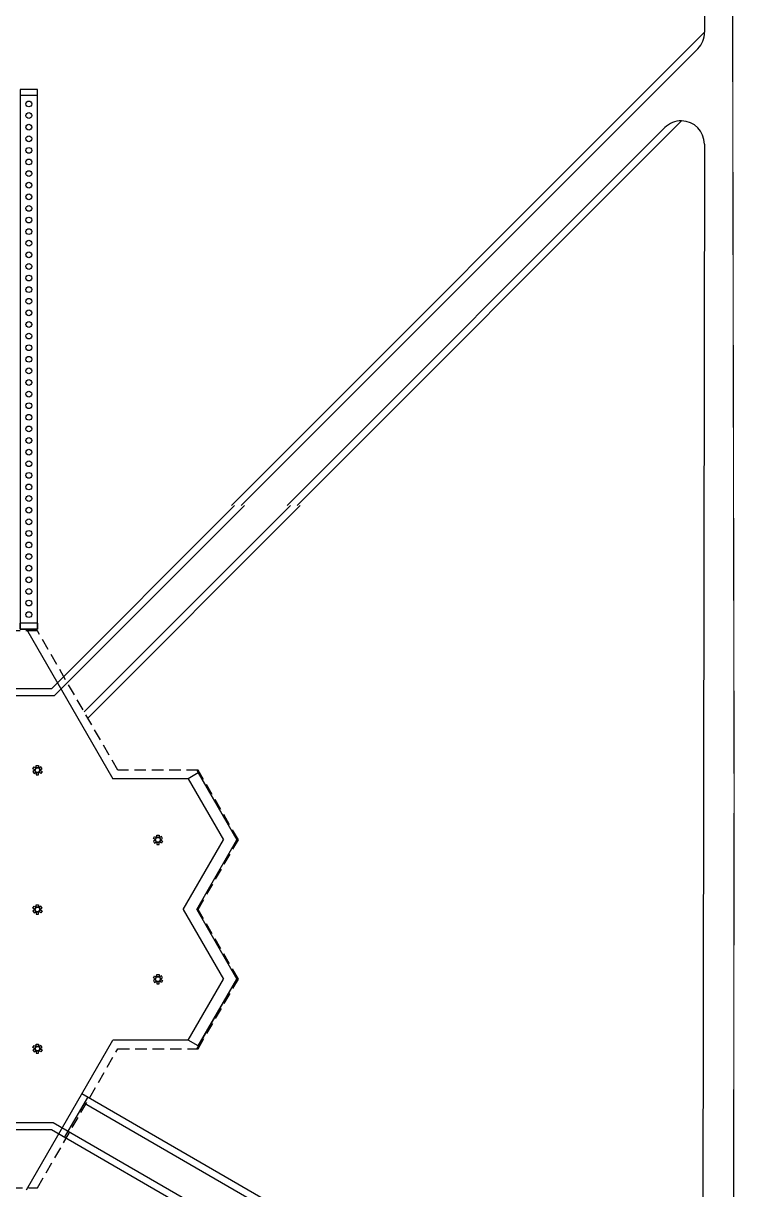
# Model space of a CAD drawing. Header units: millimetres. Extents: x 1887 to 2405, y 1100 to 1335.
# Drawn here: x 2256.8 to 2287.5, y 1197.2 to 1247.5 of the extents above; entities that cross this region are included whole.
import ezdxf

# ---------------------------------------------------------------- set-up
doc = ezdxf.new("R2010")
doc.units = ezdxf.units.MM
doc.linetypes.add('HIDDEN', pattern=[0.375, 0.25, -0.125])
for name, color, linetype in [('ar-banco-v', 1, 'Continuous'), ('AR-CALÇADA', 1, 'Continuous'), ('AR-ESTC', 3, 'Continuous'), ('AR-ESTC-V', 2, 'Continuous'), ('AR-ESTMA-C', 3, 'Continuous'), ('AR-ESTMA-V', 1, 'Continuous'), ('ar-podotactil', 1, 'Continuous'), ('AR-PROJ', 1, 'HIDDEN'), ('fred', 1, 'Continuous'), ('via', 1, 'Continuous')]:
    doc.layers.add(name, color=color, linetype=linetype)

# ---------------------------------------------------------------- blocks, each defined once
blk = doc.blocks.new('A$C16986822')
at = {"layer": 'AR-ESTC'}
for p, q in [((2.564, -20.25), (2.564, -20)), ((3.314, -20), (3.314, -20.25)), ((3.314, -20.25), (2.564, -20.25))]:
    blk.add_line(p, q, dxfattribs=at)
for points in [[(2.564, 2.75), (3.314, 2.75), (3.314, 3), (2.564, 3)], [(2.564, -20.25), (3.314, -20.25), (3.314, -20), (2.564, -20)]]:
    blk.add_lwpolyline(points, close=True, dxfattribs=at)
at = {"layer": 'AR-ESTC-V'}
for p, q in [((2.564, 2.75), (2.564, -20.25)), ((3.314, -20.25), (3.314, 2.75))]:
    blk.add_line(p, q, dxfattribs=at)
for centre in [(2.941, 2.375), (2.941, 1.875), (2.941, 1.375), (2.941, 0.875), (2.941, 0.375), (2.941, -0.125), (2.941, -0.625), (2.941, -1.125), (2.941, -1.625), (2.941, -2.125), (2.941, -2.625), (2.941, -3.125), (2.941, -3.625), (2.941, -4.125), (2.941, -4.625), (2.941, -5.125), (2.941, -5.625), (2.941, -6.125), (2.941, -6.625), (2.941, -7.125), (2.941, -7.625), (2.941, -8.125), (2.941, -8.625), (2.941, -9.125), (2.941, -9.625), (2.941, -10.125), (2.941, -10.625), (2.941, -11.125), (2.941, -11.625), (2.941, -12.125), (2.941, -12.625), (2.941, -13.125), (2.941, -13.625), (2.941, -14.125), (2.941, -14.625), (2.941, -15.125), (2.941, -15.625), (2.941, -16.125), (2.941, -16.625), (2.941, -17.125), (2.941, -17.625), (2.941, -18.125), (2.941, -18.625), (2.941, -19.125), (2.941, -19.625)]:
    blk.add_circle(centre, 0.125, dxfattribs=at)
blk = doc.blocks.new('Base Pilar')
at = {"layer": 'AR-ESTMA-C'}
for points in [[(-0.004, -0.007), (-0.054, -0.093), (-0.14, -0.043), (-0.09, 0.043)], [(0.108, 0), (0.008, 0), (0.008, 0.1), (0.108, 0.1)], [(0.119, -0.007), (0.169, -0.093), (0.256, -0.043), (0.206, 0.043)], [(-0.004, -0.193), (-0.054, -0.107), (-0.14, -0.157), (-0.09, -0.243)], [(0.108, -0.2), (0.008, -0.2), (0.008, -0.3), (0.108, -0.3)], [(0.119, -0.193), (0.169, -0.107), (0.256, -0.157), (0.206, -0.243)]]:
    blk.add_lwpolyline(points, close=True, dxfattribs=at)
for points in [[(0, 0), (0.115, 0), (0.173, -0.1), (0.115, -0.2), (0, -0.2), (-0.058, -0.1), (0, 0)], [(0, -0.2), (0.115, -0.2), (0.173, -0.1), (0.115, 0), (0, 0), (-0.058, -0.1), (0, -0.2)]]:
    blk.add_lwpolyline(points, dxfattribs=at)

msp = doc.modelspace()

# ---------------------------------------------------------------- linework, layer by layer
at = {"layer": 'ar-banco-v'}
for p, q in [((2264.391, 1215.202), (2263.958, 1214.952)), ((2263.958, 1214.952), (2265.475, 1212.323)), ((2263.743, 1209.323), (2265.475, 1212.323)), ((2263.743, 1209.323), (2265.475, 1206.323)), ((2264.321, 1209.323), (2266.053, 1206.323)), ((2263.958, 1203.695), (2265.475, 1206.323)), ((2264.391, 1203.445), (2263.958, 1203.695))]:
    msp.add_line(p, q, dxfattribs=at)
at = {"layer": 'AR-CALÇADA'}
for p, q in [((2264.391, 1215.202), (2266.053, 1212.323)), ((2264.321, 1209.323), (2266.053, 1212.323)), ((2264.321, 1209.323), (2266.053, 1206.323)), ((2264.391, 1203.445), (2266.053, 1206.323))]:
    msp.add_line(p, q, dxfattribs=at)
at = {"layer": 'ar-podotactil'}
for p, q in [((2286.277, 1283.844), (2286.219, 1247.109)), ((2286.219, 1247.121), (2265.822, 1226.723)), ((2285.927, 1246.404), (2266.246, 1226.723)), ((2285.222, 1243.295), (2268.65, 1226.723)), ((2284.505, 1243.002), (2268.226, 1226.723)), ((2286.212, 1242.294), (2286.128, 1189.04)), ((2265.956, 1226.723), (2258.056, 1218.823)), ((2266.38, 1226.723), (2258.18, 1218.523)), ((2268.36, 1226.723), (2259.472, 1217.835)), ((2268.784, 1226.723), (2259.627, 1217.566)), ((2258.056, 1218.823), (2199.802, 1218.823)), ((2258.18, 1218.523), (2253.224, 1218.523)), ((2275.739, 1191.923), (2259.368, 1201.375)), ((2275.139, 1191.923), (2259.478, 1200.966)), ((2258.136, 1200.123), (2253.224, 1200.123)), ((2272.339, 1191.923), (2258.136, 1200.123)), ((2258.056, 1199.823), (2199.802, 1199.823)), ((2271.739, 1191.923), (2258.056, 1199.823))]:
    msp.add_line(p, q, dxfattribs=at)
for centre, start, end in [((2285.219, 1247.111), 315, 359.9097), ((2285.212, 1242.295), 89.427, 135), ((2285.212, 1242.295), 359.9097, 89.427)]:
    msp.add_arc(centre, 1, start, end, dxfattribs=at)
at = {"layer": 'AR-PROJ', "ltscale": 2}
msp.add_lwpolyline([(2260.922, 1203.323), (2264.386, 1203.323), (2266.118, 1206.323), (2264.386, 1209.323), (2266.118, 1212.323), (2264.386, 1215.323), (2260.922, 1215.323), (2257.458, 1221.323), (2198.568, 1221.323), (2196.836, 1218.323), (2196.836, 1200.323), (2198.568, 1197.323), (2257.458, 1197.323)], close=True, dxfattribs=at)
at = {"layer": 'fred'}
for p, q in [((2256.985, 1221.398), (2260.707, 1214.952)), ((2264.321, 1215.323), (2266.053, 1212.323)), ((2263.958, 1214.952), (2260.707, 1214.952)), ((2264.321, 1209.323), (2266.053, 1212.323)), ((2264.321, 1203.323), (2266.053, 1206.323)), ((2256.985, 1197.248), (2260.707, 1203.695)), ((2263.958, 1203.695), (2260.707, 1203.695)), ((2258.628, 1199.493), (2259.628, 1201.225))]:
    msp.add_line(p, q, dxfattribs=at)
at = {"layer": 'via', "const_width": 0.05}
msp.add_lwpolyline([(2238.542, 1335.373), (2239.32, 1334.289), (2245.53, 1324.739), (2255.224, 1316.781), (2260.635, 1313.812), (2267.201, 1310.11), (2270.751, 1307.62), (2274.597, 1303.684), (2276.654, 1301.396), (2279.448, 1297.791), (2283.561, 1291.858), (2285.861, 1288.796), (2287.003, 1286.64), (2287.439, 1284.23), (2287.423, 1281.624), (2287.374, 1275.164), (2287.491, 1214.52), (2287.374, 1117.572), (2287.35, 1100.277)], dxfattribs=at)

# ---------------------------------------------------------------- block references
at = {"layer": 'AR-ESTC'}
msp.add_blockref('A$C16986822', (2254.144, 1241.648), dxfattribs=at)
at = {"layer": 'AR-ESTMA-V', "ltscale": 10}
for p in [(2257.4, 1215.423), (2262.596, 1212.423), (2257.4, 1209.423), (2262.596, 1206.423), (2257.4, 1203.423)]:
    msp.add_blockref('Base Pilar', p, dxfattribs=at)

doc.saveas('drawing.dxf')
